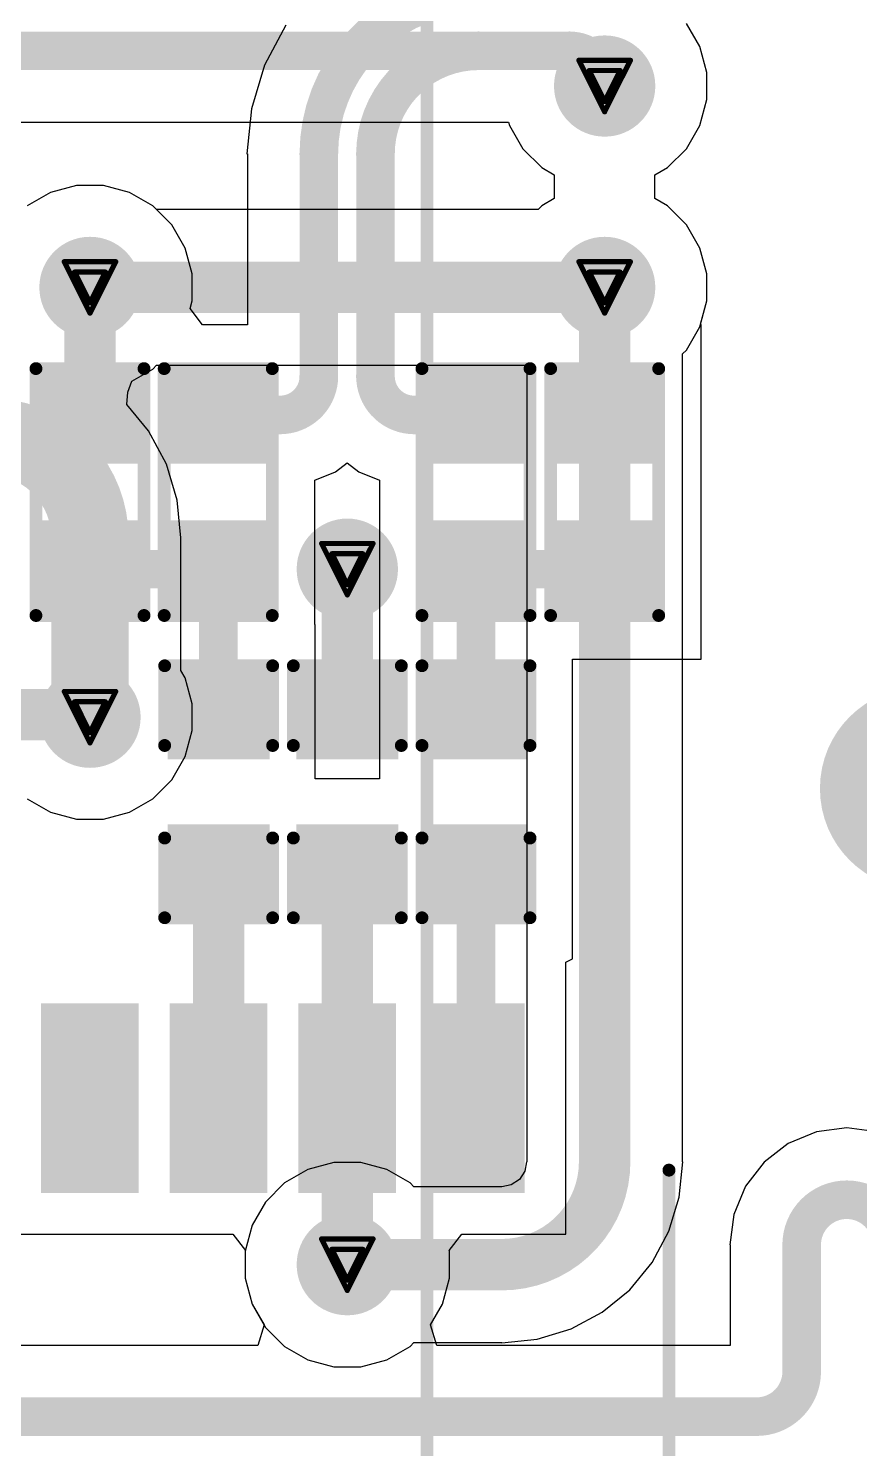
# Model space of a CAD drawing. Header units: inches. Extents: x 0 to 289, y 0 to 168.
# Drawn here: x 104.2 to 112.4, y 64.99 to 79.01 of the extents above; entities that cross this region are included whole.
import ezdxf

# ---------------------------------------------------------------- set-up
doc = ezdxf.new("R2010")
doc.units = ezdxf.units.IN
for name, color, linetype in [('Bottom Layer', 5, 'Continuous'), ('Bottom Overlay', 54, 'Continuous'), ('Bottom Paste', 16, 'Continuous'), ('Bottom Solder', 6, 'Continuous'), ('Drill Drawing', 1, 'Continuous'), ('Multi-Layer', 9, 'Continuous'), ('Top Layer', 1, 'Continuous'), ('Top Overlay', 2, 'Continuous'), ('Top Solder', 216, 'Continuous'), ('Via Holes', 16, 'Continuous')]:
    doc.layers.add(name, color=color, linetype=linetype)

# ---------------------------------------------------------------- blocks, each defined once
blk = doc.blocks.new('H1102NLT_B_1')
at = {"layer": 'Bottom Layer'}
for points in [[(-5.1, 4.825), (-3.43, 4.825), (-3.43, 4.065), (-5.1, 4.065)], [(-5.1, 3.555), (-3.43, 3.555), (-3.43, 2.795), (-5.1, 2.795)], [(-5.1, 2.285), (-3.43, 2.285), (-3.43, 1.525), (-5.1, 1.525)], [(-5.1, 1.015), (-3.43, 1.015), (-3.43, 0.255), (-5.1, 0.255)]]:
    blk.add_hatch(color=5, dxfattribs=at).paths.add_polyline_path(points)
at = {"layer": 'Bottom Paste'}
for points in [[(-5.1, 4.825), (-3.43, 4.825), (-3.43, 4.065), (-5.1, 4.065)], [(-5.1, 3.555), (-3.43, 3.555), (-3.43, 2.795), (-5.1, 2.795)], [(-5.1, 2.285), (-3.43, 2.285), (-3.43, 1.525), (-5.1, 1.525)], [(-5.1, 1.015), (-3.43, 1.015), (-3.43, 0.255), (-5.1, 0.255)]]:
    blk.add_hatch(color=16, dxfattribs=at).paths.add_polyline_path(points)
at = {"layer": 'Bottom Solder'}
for points in [[(-5.202, 4.927), (-3.328, 4.927), (-3.328, 3.963), (-5.202, 3.963)], [(-5.202, 3.657), (-3.328, 3.657), (-3.328, 2.693), (-5.202, 2.693)], [(-5.202, 2.387), (-3.328, 2.387), (-3.328, 1.423), (-5.202, 1.423)], [(-5.202, 1.117), (-3.328, 1.117), (-3.328, 0.153), (-5.202, 0.153)]]:
    blk.add_hatch(color=6, dxfattribs=at).paths.add_polyline_path(points)
at = {"layer": 'Bottom Overlay'}
blk.add_lwpolyline([(3.555, 6.35, 0.127, 0.127, 0), (-3.555, 6.35, 0.127, 0.127, 0)], format="xyseb", dxfattribs=at)
blk.add_lwpolyline([(-3.587, 6.35, 0.0635, 0.0635, 1), (-3.523, 6.35, 0.0635, 0.0635, 1)], format="xyseb", close=True, dxfattribs=at)
blk = doc.blocks.new('R___0603_B_5')
at = {"layer": 'Bottom Layer'}
for points in [[(-1.143, -0.4445), (-1.143, 0.4445), (-0.381, 0.4445), (-0.381, -0.4445)], [(0.381, -0.4445), (0.381, 0.4445), (1.143, 0.4445), (1.143, -0.4445)]]:
    blk.add_hatch(color=5, dxfattribs=at).paths.add_polyline_path(points)
at = {"layer": 'Bottom Paste'}
for points in [[(-1.143, -0.4445), (-1.143, 0.4445), (-0.381, 0.4445), (-0.381, -0.4445)], [(0.381, -0.4445), (0.381, 0.4445), (1.143, 0.4445), (1.143, -0.4445)]]:
    blk.add_hatch(color=16, dxfattribs=at).paths.add_polyline_path(points)
at = {"layer": 'Bottom Solder'}
for points in [[(-1.2446, -0.5461), (-1.2446, 0.5461), (-0.2794, 0.5461), (-0.2794, -0.5461)], [(0.2794, -0.5461), (0.2794, 0.5461), (1.2446, 0.5461), (1.2446, -0.5461)]]:
    blk.add_hatch(color=6, dxfattribs=at).paths.add_polyline_path(points)
at = {"layer": 'Bottom Overlay'}
for points in [[(-1.2192, 0.5334, 0.127, 0.127, 0), (-1.2192, -0.5334, 0.127, 0.127, 0)], [(-1.2192, 0.5334, 0.127, 0.127, 0), (1.2192, 0.5334, 0.127, 0.127, 0)], [(1.2192, 0.5334, 0.127, 0.127, 0), (1.2192, -0.5334, 0.127, 0.127, 0)], [(-1.2192, -0.5334, 0.127, 0.127, 0), (1.2192, -0.5334, 0.127, 0.127, 0)]]:
    blk.add_lwpolyline(points, format="xyseb", dxfattribs=at)
for points in [[(-1.25095, 0.5334, 0.0635, 0.0635, 1), (-1.18745, 0.5334, 0.0635, 0.0635, 1)], [(-1.25095, 0.5334, 0.0635, 0.0635, 1), (-1.18745, 0.5334, 0.0635, 0.0635, 1)], [(1.18745, 0.5334, 0.0635, 0.0635, 1), (1.25095, 0.5334, 0.0635, 0.0635, 1)], [(1.18745, 0.5334, 0.0635, 0.0635, 1), (1.25095, 0.5334, 0.0635, 0.0635, 1)], [(-1.25095, -0.5334, 0.0635, 0.0635, 1), (-1.18745, -0.5334, 0.0635, 0.0635, 1)], [(-1.25095, -0.5334, 0.0635, 0.0635, 1), (-1.18745, -0.5334, 0.0635, 0.0635, 1)], [(1.18745, -0.5334, 0.0635, 0.0635, 1), (1.25095, -0.5334, 0.0635, 0.0635, 1)], [(1.18745, -0.5334, 0.0635, 0.0635, 1), (1.25095, -0.5334, 0.0635, 0.0635, 1)]]:
    blk.add_lwpolyline(points, format="xyseb", close=True, dxfattribs=at)
blk = doc.blocks.new('R___0603_B_6')
at = {"layer": 'Bottom Layer'}
for points in [[(-1.143, -0.4445), (-1.143, 0.4445), (-0.381, 0.4445), (-0.381, -0.4445)], [(0.381, -0.4445), (0.381, 0.4445), (1.143, 0.4445), (1.143, -0.4445)]]:
    blk.add_hatch(color=5, dxfattribs=at).paths.add_polyline_path(points)
at = {"layer": 'Bottom Paste'}
for points in [[(-1.143, -0.4445), (-1.143, 0.4445), (-0.381, 0.4445), (-0.381, -0.4445)], [(0.381, -0.4445), (0.381, 0.4445), (1.143, 0.4445), (1.143, -0.4445)]]:
    blk.add_hatch(color=16, dxfattribs=at).paths.add_polyline_path(points)
at = {"layer": 'Bottom Solder'}
for points in [[(-1.2446, -0.5461), (-1.2446, 0.5461), (-0.2794, 0.5461), (-0.2794, -0.5461)], [(0.2794, -0.5461), (0.2794, 0.5461), (1.2446, 0.5461), (1.2446, -0.5461)]]:
    blk.add_hatch(color=6, dxfattribs=at).paths.add_polyline_path(points)
at = {"layer": 'Bottom Overlay'}
for points in [[(-1.2192, 0.5334, 0.127, 0.127, 0), (-1.2192, -0.5334, 0.127, 0.127, 0)], [(-1.2192, 0.5334, 0.127, 0.127, 0), (1.2192, 0.5334, 0.127, 0.127, 0)], [(1.2192, 0.5334, 0.127, 0.127, 0), (1.2192, -0.5334, 0.127, 0.127, 0)], [(-1.2192, -0.5334, 0.127, 0.127, 0), (1.2192, -0.5334, 0.127, 0.127, 0)]]:
    blk.add_lwpolyline(points, format="xyseb", dxfattribs=at)
for points in [[(-1.25095, 0.5334, 0.0635, 0.0635, 1), (-1.18745, 0.5334, 0.0635, 0.0635, 1)], [(-1.25095, 0.5334, 0.0635, 0.0635, 1), (-1.18745, 0.5334, 0.0635, 0.0635, 1)], [(1.18745, 0.5334, 0.0635, 0.0635, 1), (1.25095, 0.5334, 0.0635, 0.0635, 1)], [(1.18745, 0.5334, 0.0635, 0.0635, 1), (1.25095, 0.5334, 0.0635, 0.0635, 1)], [(-1.25095, -0.5334, 0.0635, 0.0635, 1), (-1.18745, -0.5334, 0.0635, 0.0635, 1)], [(-1.25095, -0.5334, 0.0635, 0.0635, 1), (-1.18745, -0.5334, 0.0635, 0.0635, 1)], [(1.18745, -0.5334, 0.0635, 0.0635, 1), (1.25095, -0.5334, 0.0635, 0.0635, 1)], [(1.18745, -0.5334, 0.0635, 0.0635, 1), (1.25095, -0.5334, 0.0635, 0.0635, 1)]]:
    blk.add_lwpolyline(points, format="xyseb", close=True, dxfattribs=at)
blk = doc.blocks.new('R___0603_B_7')
at = {"layer": 'Bottom Layer'}
for points in [[(-1.143, -0.4445), (-1.143, 0.4445), (-0.381, 0.4445), (-0.381, -0.4445)], [(0.381, -0.4445), (0.381, 0.4445), (1.143, 0.4445), (1.143, -0.4445)]]:
    blk.add_hatch(color=5, dxfattribs=at).paths.add_polyline_path(points)
at = {"layer": 'Bottom Paste'}
for points in [[(-1.143, -0.4445), (-1.143, 0.4445), (-0.381, 0.4445), (-0.381, -0.4445)], [(0.381, -0.4445), (0.381, 0.4445), (1.143, 0.4445), (1.143, -0.4445)]]:
    blk.add_hatch(color=16, dxfattribs=at).paths.add_polyline_path(points)
at = {"layer": 'Bottom Solder'}
for points in [[(-1.2446, -0.5461), (-1.2446, 0.5461), (-0.2794, 0.5461), (-0.2794, -0.5461)], [(0.2794, -0.5461), (0.2794, 0.5461), (1.2446, 0.5461), (1.2446, -0.5461)]]:
    blk.add_hatch(color=6, dxfattribs=at).paths.add_polyline_path(points)
at = {"layer": 'Bottom Overlay'}
for points in [[(-1.2192, -0.5334, 0.127, 0.127, 0), (-1.2192, 0.5334, 0.127, 0.127, 0)], [(1.2192, 0.5334, 0.127, 0.127, 0), (-1.2192, 0.5334, 0.127, 0.127, 0)], [(1.2192, -0.5334, 0.127, 0.127, 0), (1.2192, 0.5334, 0.127, 0.127, 0)], [(1.2192, -0.5334, 0.127, 0.127, 0), (-1.2192, -0.5334, 0.127, 0.127, 0)]]:
    blk.add_lwpolyline(points, format="xyseb", dxfattribs=at)
for points in [[(-1.25095, 0.5334, 0.0635, 0.0635, 1), (-1.18745, 0.5334, 0.0635, 0.0635, 1)], [(-1.25095, 0.5334, 0.0635, 0.0635, 1), (-1.18745, 0.5334, 0.0635, 0.0635, 1)], [(1.18745, 0.5334, 0.0635, 0.0635, 1), (1.25095, 0.5334, 0.0635, 0.0635, 1)], [(1.18745, 0.5334, 0.0635, 0.0635, 1), (1.25095, 0.5334, 0.0635, 0.0635, 1)], [(-1.25095, -0.5334, 0.0635, 0.0635, 1), (-1.18745, -0.5334, 0.0635, 0.0635, 1)], [(-1.25095, -0.5334, 0.0635, 0.0635, 1), (-1.18745, -0.5334, 0.0635, 0.0635, 1)], [(1.18745, -0.5334, 0.0635, 0.0635, 1), (1.25095, -0.5334, 0.0635, 0.0635, 1)], [(1.18745, -0.5334, 0.0635, 0.0635, 1), (1.25095, -0.5334, 0.0635, 0.0635, 1)]]:
    blk.add_lwpolyline(points, format="xyseb", close=True, dxfattribs=at)
blk = doc.blocks.new('R___0603_B_10')
at = {"layer": 'Bottom Layer'}
for points in [[(-1.143, -0.4445), (-1.143, 0.4445), (-0.381, 0.4445), (-0.381, -0.4445)], [(0.381, -0.4445), (0.381, 0.4445), (1.143, 0.4445), (1.143, -0.4445)]]:
    blk.add_hatch(color=5, dxfattribs=at).paths.add_polyline_path(points)
at = {"layer": 'Bottom Paste'}
for points in [[(-1.143, -0.4445), (-1.143, 0.4445), (-0.381, 0.4445), (-0.381, -0.4445)], [(0.381, -0.4445), (0.381, 0.4445), (1.143, 0.4445), (1.143, -0.4445)]]:
    blk.add_hatch(color=16, dxfattribs=at).paths.add_polyline_path(points)
at = {"layer": 'Bottom Solder'}
for points in [[(-1.2446, -0.5461), (-1.2446, 0.5461), (-0.2794, 0.5461), (-0.2794, -0.5461)], [(0.2794, -0.5461), (0.2794, 0.5461), (1.2446, 0.5461), (1.2446, -0.5461)]]:
    blk.add_hatch(color=6, dxfattribs=at).paths.add_polyline_path(points)
at = {"layer": 'Bottom Overlay'}
for points in [[(-1.2192, -0.5334, 0.127, 0.127, 0), (-1.2192, 0.5334, 0.127, 0.127, 0)], [(1.2192, 0.5334, 0.127, 0.127, 0), (-1.2192, 0.5334, 0.127, 0.127, 0)], [(1.2192, -0.5334, 0.127, 0.127, 0), (1.2192, 0.5334, 0.127, 0.127, 0)], [(1.2192, -0.5334, 0.127, 0.127, 0), (-1.2192, -0.5334, 0.127, 0.127, 0)]]:
    blk.add_lwpolyline(points, format="xyseb", dxfattribs=at)
for points in [[(-1.25095, 0.5334, 0.0635, 0.0635, 1), (-1.18745, 0.5334, 0.0635, 0.0635, 1)], [(-1.25095, 0.5334, 0.0635, 0.0635, 1), (-1.18745, 0.5334, 0.0635, 0.0635, 1)], [(1.18745, 0.5334, 0.0635, 0.0635, 1), (1.25095, 0.5334, 0.0635, 0.0635, 1)], [(1.18745, 0.5334, 0.0635, 0.0635, 1), (1.25095, 0.5334, 0.0635, 0.0635, 1)], [(-1.25095, -0.5334, 0.0635, 0.0635, 1), (-1.18745, -0.5334, 0.0635, 0.0635, 1)], [(-1.25095, -0.5334, 0.0635, 0.0635, 1), (-1.18745, -0.5334, 0.0635, 0.0635, 1)], [(1.18745, -0.5334, 0.0635, 0.0635, 1), (1.25095, -0.5334, 0.0635, 0.0635, 1)], [(1.18745, -0.5334, 0.0635, 0.0635, 1), (1.25095, -0.5334, 0.0635, 0.0635, 1)]]:
    blk.add_lwpolyline(points, format="xyseb", close=True, dxfattribs=at)
blk = doc.blocks.new('C___0603_B_31')
at = {"layer": 'Bottom Layer'}
for points in [[(-1.143, -0.445), (-1.143, 0.445), (-0.381, 0.445), (-0.381, -0.445)], [(0.381, -0.445), (0.381, 0.445), (1.143, 0.445), (1.143, -0.445)]]:
    blk.add_hatch(color=5, dxfattribs=at).paths.add_polyline_path(points)
at = {"layer": 'Bottom Paste'}
for points in [[(-1.143, -0.445), (-1.143, 0.445), (-0.381, 0.445), (-0.381, -0.445)], [(0.381, -0.445), (0.381, 0.445), (1.143, 0.445), (1.143, -0.445)]]:
    blk.add_hatch(color=16, dxfattribs=at).paths.add_polyline_path(points)
at = {"layer": 'Bottom Solder'}
for points in [[(-1.203, -0.504), (-1.203, 0.504), (-0.321, 0.504), (-0.321, -0.504)], [(0.321, -0.504), (0.321, 0.504), (1.203, 0.504), (1.203, -0.504)]]:
    blk.add_hatch(color=6, dxfattribs=at).paths.add_polyline_path(points)
at = {"layer": 'Bottom Overlay'}
for points in [[(-0.457, 0.533, 0.127, 0.127, 0), (-1.245, 0.533, 0.127, 0.127, 0)], [(-1.245, -0.533, 0.127, 0.127, 0), (-1.245, 0.533, 0.127, 0.127, 0)], [(1.245, 0.533, 0.127, 0.127, 0), (0.457, 0.533, 0.127, 0.127, 0)], [(1.245, -0.533, 0.127, 0.127, 0), (1.245, 0.533, 0.127, 0.127, 0)], [(-0.457, -0.533, 0.127, 0.127, 0), (-1.245, -0.533, 0.127, 0.127, 0)], [(1.245, -0.533, 0.127, 0.127, 0), (0.457, -0.533, 0.127, 0.127, 0)]]:
    blk.add_lwpolyline(points, format="xyseb", dxfattribs=at)
for points in [[(-1.276, 0.533, 0.0635, 0.0635, 1), (-1.213, 0.533, 0.0635, 0.0635, 1)], [(-1.276, 0.533, 0.0635, 0.0635, 1), (-1.213, 0.533, 0.0635, 0.0635, 1)], [(-0.489, 0.533, 0.0635, 0.0635, 1), (-0.425, 0.533, 0.0635, 0.0635, 1)], [(0.425, 0.533, 0.0635, 0.0635, 1), (0.489, 0.533, 0.0635, 0.0635, 1)], [(1.213, 0.533, 0.0635, 0.0635, 1), (1.276, 0.533, 0.0635, 0.0635, 1)], [(1.213, 0.533, 0.0635, 0.0635, 1), (1.276, 0.533, 0.0635, 0.0635, 1)], [(-1.276, -0.533, 0.0635, 0.0635, 1), (-1.213, -0.533, 0.0635, 0.0635, 1)], [(-1.276, -0.533, 0.0635, 0.0635, 1), (-1.213, -0.533, 0.0635, 0.0635, 1)], [(-0.489, -0.533, 0.0635, 0.0635, 1), (-0.425, -0.533, 0.0635, 0.0635, 1)], [(0.425, -0.533, 0.0635, 0.0635, 1), (0.489, -0.533, 0.0635, 0.0635, 1)], [(1.213, -0.533, 0.0635, 0.0635, 1), (1.276, -0.533, 0.0635, 0.0635, 1)], [(1.213, -0.533, 0.0635, 0.0635, 1), (1.276, -0.533, 0.0635, 0.0635, 1)]]:
    blk.add_lwpolyline(points, format="xyseb", close=True, dxfattribs=at)
blk = doc.blocks.new('C___0603_B_33')
at = {"layer": 'Bottom Layer'}
for points in [[(-1.143, -0.445), (-1.143, 0.445), (-0.381, 0.445), (-0.381, -0.445)], [(0.381, -0.445), (0.381, 0.445), (1.143, 0.445), (1.143, -0.445)]]:
    blk.add_hatch(color=5, dxfattribs=at).paths.add_polyline_path(points)
at = {"layer": 'Bottom Paste'}
for points in [[(-1.143, -0.445), (-1.143, 0.445), (-0.381, 0.445), (-0.381, -0.445)], [(0.381, -0.445), (0.381, 0.445), (1.143, 0.445), (1.143, -0.445)]]:
    blk.add_hatch(color=16, dxfattribs=at).paths.add_polyline_path(points)
at = {"layer": 'Bottom Solder'}
for points in [[(-1.203, -0.504), (-1.203, 0.504), (-0.321, 0.504), (-0.321, -0.504)], [(0.321, -0.504), (0.321, 0.504), (1.203, 0.504), (1.203, -0.504)]]:
    blk.add_hatch(color=6, dxfattribs=at).paths.add_polyline_path(points)
at = {"layer": 'Bottom Overlay'}
for points in [[(-0.457, 0.533, 0.127, 0.127, 0), (-1.245, 0.533, 0.127, 0.127, 0)], [(-1.245, -0.533, 0.127, 0.127, 0), (-1.245, 0.533, 0.127, 0.127, 0)], [(1.245, 0.533, 0.127, 0.127, 0), (0.457, 0.533, 0.127, 0.127, 0)], [(1.245, -0.533, 0.127, 0.127, 0), (1.245, 0.533, 0.127, 0.127, 0)], [(-0.457, -0.533, 0.127, 0.127, 0), (-1.245, -0.533, 0.127, 0.127, 0)], [(1.245, -0.533, 0.127, 0.127, 0), (0.457, -0.533, 0.127, 0.127, 0)]]:
    blk.add_lwpolyline(points, format="xyseb", dxfattribs=at)
for points in [[(-1.276, 0.533, 0.0635, 0.0635, 1), (-1.213, 0.533, 0.0635, 0.0635, 1)], [(-1.276, 0.533, 0.0635, 0.0635, 1), (-1.213, 0.533, 0.0635, 0.0635, 1)], [(-0.489, 0.533, 0.0635, 0.0635, 1), (-0.425, 0.533, 0.0635, 0.0635, 1)], [(0.425, 0.533, 0.0635, 0.0635, 1), (0.489, 0.533, 0.0635, 0.0635, 1)], [(1.213, 0.533, 0.0635, 0.0635, 1), (1.276, 0.533, 0.0635, 0.0635, 1)], [(1.213, 0.533, 0.0635, 0.0635, 1), (1.276, 0.533, 0.0635, 0.0635, 1)], [(-1.276, -0.533, 0.0635, 0.0635, 1), (-1.213, -0.533, 0.0635, 0.0635, 1)], [(-1.276, -0.533, 0.0635, 0.0635, 1), (-1.213, -0.533, 0.0635, 0.0635, 1)], [(-0.489, -0.533, 0.0635, 0.0635, 1), (-0.425, -0.533, 0.0635, 0.0635, 1)], [(0.425, -0.533, 0.0635, 0.0635, 1), (0.489, -0.533, 0.0635, 0.0635, 1)], [(1.213, -0.533, 0.0635, 0.0635, 1), (1.276, -0.533, 0.0635, 0.0635, 1)], [(1.213, -0.533, 0.0635, 0.0635, 1), (1.276, -0.533, 0.0635, 0.0635, 1)]]:
    blk.add_lwpolyline(points, format="xyseb", close=True, dxfattribs=at)
blk = doc.blocks.new('C___0603_B_34')
at = {"layer": 'Bottom Layer'}
for points in [[(-1.143, -0.445), (-1.143, 0.445), (-0.381, 0.445), (-0.381, -0.445)], [(0.381, -0.445), (0.381, 0.445), (1.143, 0.445), (1.143, -0.445)]]:
    blk.add_hatch(color=5, dxfattribs=at).paths.add_polyline_path(points)
at = {"layer": 'Bottom Paste'}
for points in [[(-1.143, -0.445), (-1.143, 0.445), (-0.381, 0.445), (-0.381, -0.445)], [(0.381, -0.445), (0.381, 0.445), (1.143, 0.445), (1.143, -0.445)]]:
    blk.add_hatch(color=16, dxfattribs=at).paths.add_polyline_path(points)
at = {"layer": 'Bottom Solder'}
for points in [[(-1.203, -0.504), (-1.203, 0.504), (-0.321, 0.504), (-0.321, -0.504)], [(0.321, -0.504), (0.321, 0.504), (1.203, 0.504), (1.203, -0.504)]]:
    blk.add_hatch(color=6, dxfattribs=at).paths.add_polyline_path(points)
at = {"layer": 'Bottom Overlay'}
for points in [[(-0.457, 0.533, 0.127, 0.127, 0), (-1.245, 0.533, 0.127, 0.127, 0)], [(-1.245, -0.533, 0.127, 0.127, 0), (-1.245, 0.533, 0.127, 0.127, 0)], [(1.245, 0.533, 0.127, 0.127, 0), (0.457, 0.533, 0.127, 0.127, 0)], [(1.245, -0.533, 0.127, 0.127, 0), (1.245, 0.533, 0.127, 0.127, 0)], [(-0.457, -0.533, 0.127, 0.127, 0), (-1.245, -0.533, 0.127, 0.127, 0)], [(1.245, -0.533, 0.127, 0.127, 0), (0.457, -0.533, 0.127, 0.127, 0)]]:
    blk.add_lwpolyline(points, format="xyseb", dxfattribs=at)
for points in [[(-1.276, 0.533, 0.0635, 0.0635, 1), (-1.213, 0.533, 0.0635, 0.0635, 1)], [(-1.276, 0.533, 0.0635, 0.0635, 1), (-1.213, 0.533, 0.0635, 0.0635, 1)], [(-0.489, 0.533, 0.0635, 0.0635, 1), (-0.425, 0.533, 0.0635, 0.0635, 1)], [(0.425, 0.533, 0.0635, 0.0635, 1), (0.489, 0.533, 0.0635, 0.0635, 1)], [(1.213, 0.533, 0.0635, 0.0635, 1), (1.276, 0.533, 0.0635, 0.0635, 1)], [(1.213, 0.533, 0.0635, 0.0635, 1), (1.276, 0.533, 0.0635, 0.0635, 1)], [(-1.276, -0.533, 0.0635, 0.0635, 1), (-1.213, -0.533, 0.0635, 0.0635, 1)], [(-1.276, -0.533, 0.0635, 0.0635, 1), (-1.213, -0.533, 0.0635, 0.0635, 1)], [(-0.489, -0.533, 0.0635, 0.0635, 1), (-0.425, -0.533, 0.0635, 0.0635, 1)], [(0.425, -0.533, 0.0635, 0.0635, 1), (0.489, -0.533, 0.0635, 0.0635, 1)], [(1.213, -0.533, 0.0635, 0.0635, 1), (1.276, -0.533, 0.0635, 0.0635, 1)], [(1.213, -0.533, 0.0635, 0.0635, 1), (1.276, -0.533, 0.0635, 0.0635, 1)]]:
    blk.add_lwpolyline(points, format="xyseb", close=True, dxfattribs=at)
blk = doc.blocks.new('NE8FBV_C5_LED_55')
at = {"layer": 'Bottom Layer'}
h = blk.add_hatch(color=5, dxfattribs=at)
edge = h.paths.add_edge_path()
edge.add_arc((-7.31, -2.63), 0.9, 0, 360)
at = {"layer": 'Bottom Solder'}
h = blk.add_hatch(color=6, dxfattribs=at)
edge = h.paths.add_edge_path()
edge.add_arc((-7.31, -2.63), 1.002, 0, 360)
at = {"layer": 'Multi-Layer'}
h = blk.add_hatch(color=9, dxfattribs=at)
edge = h.paths.add_edge_path()
edge.add_arc((-7.31, -2.63), 0.9, 0, 360)
at = {"layer": 'Top Layer'}
h = blk.add_hatch(color=1, dxfattribs=at)
edge = h.paths.add_edge_path()
edge.add_arc((-7.31, -2.63), 0.9, 0, 360)
at = {"layer": 'Top Solder'}
h = blk.add_hatch(color=216, dxfattribs=at)
edge = h.paths.add_edge_path()
edge.add_arc((-7.31, -2.63), 1.002, 0, 360)
at = {"layer": 'Top Overlay'}
blk.add_lwpolyline([(-12.19, -16.63, 0.127, 0.127, 0), (-12.19, 14.021, 0.127, 0.127, 0)], format="xyseb", dxfattribs=at)

msp = doc.modelspace()

# ---------------------------------------------------------------- hatches: boundary and pattern name
at = {"layer": 'Bottom Layer'}
h = msp.add_hatch(color=5, dxfattribs=at)
edge = h.paths.add_edge_path()
edge.add_arc((109.883, 78.443), 0.5, 0, 360)
h = msp.add_hatch(color=5, dxfattribs=at)
edge = h.paths.add_edge_path()
edge.add_arc((104.803, 76.454), 0.5, 0, 360)
h = msp.add_hatch(color=5, dxfattribs=at)
edge = h.paths.add_edge_path()
edge.add_arc((109.883, 76.454), 0.5, 0, 360)
h = msp.add_hatch(color=5, dxfattribs=at)
edge = h.paths.add_edge_path()
edge.add_arc((107.343, 73.671), 0.5, 0, 360)
h = msp.add_hatch(color=5, dxfattribs=at)
edge = h.paths.add_edge_path()
edge.add_arc((104.803, 72.209), 0.5, 0, 360)
h = msp.add_hatch(color=5, dxfattribs=at)
edge = h.paths.add_edge_path()
edge.add_arc((107.343, 66.802), 0.5, 0, 360)
at = {"layer": 'Top Layer'}
h = msp.add_hatch(color=1, dxfattribs=at)
edge = h.paths.add_edge_path()
edge.add_arc((109.883, 78.443), 0.5, 0, 360)
h = msp.add_hatch(color=1, dxfattribs=at)
edge = h.paths.add_edge_path()
edge.add_arc((104.803, 76.454), 0.5, 0, 360)
h = msp.add_hatch(color=1, dxfattribs=at)
edge = h.paths.add_edge_path()
edge.add_arc((109.883, 76.454), 0.5, 0, 360)
h = msp.add_hatch(color=1, dxfattribs=at)
edge = h.paths.add_edge_path()
edge.add_arc((107.343, 73.671), 0.5, 0, 360)
h = msp.add_hatch(color=1, dxfattribs=at)
edge = h.paths.add_edge_path()
edge.add_arc((104.803, 72.209), 0.5, 0, 360)
h = msp.add_hatch(color=1, dxfattribs=at)
edge = h.paths.add_edge_path()
edge.add_arc((107.343, 66.802), 0.5, 0, 360)
at = {"layer": 'Via Holes'}
h = msp.add_hatch(color=7, dxfattribs=at)
edge = h.paths.add_edge_path()
edge.add_arc((109.883, 78.443), 0.3, 0, 360)
h = msp.add_hatch(color=7, dxfattribs=at)
edge = h.paths.add_edge_path()
edge.add_arc((104.803, 76.454), 0.3, 0, 360)
h = msp.add_hatch(color=7, dxfattribs=at)
edge = h.paths.add_edge_path()
edge.add_arc((109.883, 76.454), 0.3, 0, 360)
h = msp.add_hatch(color=7, dxfattribs=at)
edge = h.paths.add_edge_path()
edge.add_arc((107.343, 73.671), 0.3, 0, 360)
h = msp.add_hatch(color=7, dxfattribs=at)
edge = h.paths.add_edge_path()
edge.add_arc((104.803, 72.209), 0.3, 0, 360)
h = msp.add_hatch(color=7, dxfattribs=at)
edge = h.paths.add_edge_path()
edge.add_arc((107.343, 66.802), 0.3, 0, 360)

# ---------------------------------------------------------------- linework, layer by layer
at = {"layer": 'Bottom Layer'}
for p, q in [((106.737, 79.043), (106.526, 78.648)), ((110.822, 78.832), (110.69, 79.062)), ((110.891, 78.576), (110.822, 78.832)), ((106.526, 78.648), (106.396, 78.219)), ((110.891, 78.31), (110.891, 78.576)), ((110.822, 78.054), (110.891, 78.31)), ((106.396, 78.219), (106.352, 77.773)), ((110.69, 77.824), (110.822, 78.054)), ((106.352, 77.773), (106.357, 77.773)), ((106.357, 77.773), (106.357, 76.084)), ((110.502, 77.637), (110.69, 77.824)), ((110.379, 77.566), (110.502, 77.637)), ((104.67, 77.462), (104.414, 77.393)), ((104.936, 77.462), (104.67, 77.462)), ((105.192, 77.393), (104.936, 77.462)), ((110.379, 77.331), (110.379, 77.566)), ((104.414, 77.393), (104.184, 77.261)), ((105.422, 77.261), (105.192, 77.393)), ((110.502, 77.261), (110.379, 77.331)), ((105.61, 77.073), (105.422, 77.261)), ((110.69, 77.073), (110.502, 77.261)), ((105.742, 76.843), (105.61, 77.073)), ((110.822, 76.843), (110.69, 77.073)), ((105.811, 76.587), (105.742, 76.843)), ((110.891, 76.587), (110.822, 76.843)), ((105.811, 76.321), (105.811, 76.587)), ((110.891, 76.321), (110.891, 76.587)), ((105.791, 76.246), (105.811, 76.321)), ((110.83, 76.092), (110.891, 76.321)), ((105.914, 76.084), (105.791, 76.246)), ((106.357, 76.084), (105.914, 76.084)), ((110.835, 76.084), (110.83, 76.092)), ((110.835, 74.306), (110.835, 76.084)), ((110.835, 76.084), (110.835, 76.084)), ((107.022, 74.549), (107.225, 74.634)), ((107.225, 74.634), (107.341, 74.723)), ((107.341, 74.723), (107.457, 74.634)), ((107.457, 74.634), (107.66, 74.549)), ((107.022, 74.306), (107.022, 74.549)), ((107.66, 74.549), (107.66, 74.306)), ((107.022, 73.124), (107.022, 74.306)), ((107.66, 74.306), (107.66, 72.782)), ((110.835, 72.782), (110.835, 74.306)), ((107.025, 73.124), (107.022, 73.124)), ((107.025, 71.6), (107.025, 73.124)), ((107.66, 72.782), (107.66, 71.6)), ((109.565, 71.346), (109.565, 72.782)), ((109.565, 72.782), (110.835, 72.782)), ((107.66, 71.6), (107.025, 71.6)), ((109.565, 69.822), (109.565, 71.346)), ((109.501, 69.789), (109.565, 69.822)), ((109.501, 67.103), (109.501, 69.789)), ((111.974, 68.113), (111.696, 67.998)), ((112.272, 68.152), (111.974, 68.113)), ((112.571, 68.113), (112.272, 68.152)), ((111.696, 67.998), (111.457, 67.815)), ((111.457, 67.815), (111.274, 67.576)), ((111.274, 67.576), (111.159, 67.298)), ((111.159, 67.298), (111.119, 66.999)), ((101.76, 67.103), (106.213, 67.103)), ((106.213, 67.103), (106.337, 66.942)), ((108.349, 66.942), (108.473, 67.103)), ((108.473, 67.103), (109.501, 67.103)), ((106.337, 66.942), (106.335, 66.935)), ((106.335, 66.935), (106.335, 66.669)), ((108.351, 66.935), (108.349, 66.942)), ((108.351, 66.669), (108.351, 66.935)), ((111.119, 66.999), (111.123, 66.999)), ((111.123, 66.999), (111.123, 66.005)), ((106.335, 66.669), (106.404, 66.413)), ((108.282, 66.413), (108.351, 66.669)), ((106.404, 66.413), (106.522, 66.208)), ((108.164, 66.208), (108.282, 66.413)), ((106.522, 66.208), (106.46, 66.005)), ((108.226, 66.005), (108.164, 66.208)), ((106.46, 66.005), (102.214, 66.005)), ((111.123, 66.005), (108.226, 66.005))]:
    msp.add_line(p, q, dxfattribs=at)
for points in [[(107.062, 77.773, 0.381, 0.381, -0.414214), (108.638, 79.35, 0.381, 0.381, 0)], [(107.621, 77.773, 0.381, 0.381, -0.414214), (108.638, 78.791, 0.381, 0.381, 0)], [(108.638, 78.791, 0.381, 0.381, 0), (109.535, 78.791, 0.381, 0.381, 0)], [(109.535, 78.791, 0.381, 0.381, -0.414214), (109.883, 78.443, 0.381, 0.381, 0)], [(107.062, 75.576, 0.381, 0.381, 0), (107.062, 77.773, 0.381, 0.381, 0)], [(107.621, 75.576, 0.381, 0.381, 0), (107.621, 77.773, 0.381, 0.381, 0)], [(104.803, 75.195, 0.508, 0.508, 0), (104.803, 76.454, 0.508, 0.508, 0)], [(109.883, 75.195, 0.508, 0.508, 0), (109.883, 76.454, 0.508, 0.508, 0)], [(107.062, 75.576, 0.381, 0.381, -0.414214), (106.681, 75.195, 0.381, 0.381, 0)], [(108.002, 75.195, 0.381, 0.381, -0.414214), (107.621, 75.576, 0.381, 0.381, 0)], [(106.069, 75.195, 0.381, 0.381, 0), (106.681, 75.195, 0.381, 0.381, 0)], [(108.002, 75.195, 0.381, 0.381, 0), (108.613, 75.195, 0.381, 0.381, 0)], [(107.343, 72.274, 0.508, 0.508, 0), (107.343, 73.671, 0.508, 0.508, 0)], [(104.803, 73.671, 0.381, 0.381, 0), (106.069, 73.671, 0.381, 0.381, 0)], [(108.613, 73.671, 0.381, 0.381, 0), (109.883, 73.671, 0.381, 0.381, 0)], [(106.069, 72.235, 0.381, 0.381, 0), (106.069, 73.417, 0.381, 0.381, 0)], [(108.613, 72.235, 0.381, 0.381, 0), (108.613, 73.417, 0.381, 0.381, 0)], [(103.533, 72.235, 0.508, 0.508, 0), (104.778, 72.235, 0.508, 0.508, 0)], [(106.069, 72.235, 0.381, 0.381, 0), (106.073, 72.235, 0.381, 0.381, 0)], [(106.073, 68.446, 0.508, 0.508, 0), (106.073, 70.711, 0.508, 0.508, 0)], [(107.343, 68.446, 0.508, 0.508, 0), (107.343, 70.711, 0.508, 0.508, 0)], [(108.613, 68.446, 0.381, 0.381, 0), (108.613, 70.711, 0.381, 0.381, 0)], [(107.343, 66.802, 0.508, 0.508, 0), (107.343, 68.446, 0.508, 0.508, 0)], [(111.828, 66.999, 0.381, 0.381, -1), (112.717, 66.999, 0.381, 0.381, 0)], [(111.828, 65.745, 0.381, 0.381, 0), (111.828, 66.999, 0.381, 0.381, 0)], [(111.828, 65.745, 0.381, 0.381, -0.414214), (111.383, 65.301, 0.381, 0.381, 0)], [(102.214, 65.301, 0.381, 0.381, 0), (111.193, 65.301, 0.381, 0.381, 0)], [(111.193, 65.301, 0.381, 0.381, 0), (111.383, 65.301, 0.381, 0.381, 0)]]:
    msp.add_lwpolyline(points, format="xyseb", dxfattribs=at)
for points in [[(108.543, 78.791, 0.191, 0.191, 1), (108.734, 78.791, 0.191, 0.191, 1)], [(108.543, 78.791, 0.191, 0.191, 1), (108.734, 78.791, 0.191, 0.191, 1)], [(109.44, 78.791, 0.191, 0.191, 1), (109.631, 78.791, 0.191, 0.191, 1)], [(109.44, 78.791, 0.191, 0.191, 1), (109.631, 78.791, 0.191, 0.191, 1)], [(109.788, 78.443, 0.191, 0.191, 1), (109.978, 78.443, 0.191, 0.191, 1)], [(106.966, 77.773, 0.191, 0.191, 1), (107.157, 77.773, 0.191, 0.191, 1)], [(106.966, 77.773, 0.191, 0.191, 1), (107.157, 77.773, 0.191, 0.191, 1)], [(107.525, 77.773, 0.191, 0.191, 1), (107.716, 77.773, 0.191, 0.191, 1)], [(107.525, 77.773, 0.191, 0.191, 1), (107.716, 77.773, 0.191, 0.191, 1)], [(104.676, 76.454, 0.254, 0.254, 1), (104.93, 76.454, 0.254, 0.254, 1)], [(109.756, 76.454, 0.254, 0.254, 1), (110.01, 76.454, 0.254, 0.254, 1)], [(106.966, 75.576, 0.191, 0.191, 1), (107.157, 75.576, 0.191, 0.191, 1)], [(106.966, 75.576, 0.191, 0.191, 1), (107.157, 75.576, 0.191, 0.191, 1)], [(107.525, 75.576, 0.191, 0.191, 1), (107.716, 75.576, 0.191, 0.191, 1)], [(107.525, 75.576, 0.191, 0.191, 1), (107.716, 75.576, 0.191, 0.191, 1)], [(104.676, 75.195, 0.254, 0.254, 1), (104.93, 75.195, 0.254, 0.254, 1)], [(105.974, 75.195, 0.191, 0.191, 1), (106.164, 75.195, 0.191, 0.191, 1)], [(106.585, 75.195, 0.191, 0.191, 1), (106.776, 75.195, 0.191, 0.191, 1)], [(106.585, 75.195, 0.191, 0.191, 1), (106.776, 75.195, 0.191, 0.191, 1)], [(107.906, 75.195, 0.191, 0.191, 1), (108.097, 75.195, 0.191, 0.191, 1)], [(107.906, 75.195, 0.191, 0.191, 1), (108.097, 75.195, 0.191, 0.191, 1)], [(108.518, 75.195, 0.191, 0.191, 1), (108.708, 75.195, 0.191, 0.191, 1)], [(109.756, 75.195, 0.254, 0.254, 1), (110.01, 75.195, 0.254, 0.254, 1)], [(107.216, 73.671, 0.254, 0.254, 1), (107.47, 73.671, 0.254, 0.254, 1)], [(104.708, 73.671, 0.191, 0.191, 1), (104.898, 73.671, 0.191, 0.191, 1)], [(105.974, 73.671, 0.191, 0.191, 1), (106.164, 73.671, 0.191, 0.191, 1)], [(108.518, 73.671, 0.191, 0.191, 1), (108.708, 73.671, 0.191, 0.191, 1)], [(109.788, 73.671, 0.191, 0.191, 1), (109.978, 73.671, 0.191, 0.191, 1)], [(105.974, 73.417, 0.191, 0.191, 1), (106.164, 73.417, 0.191, 0.191, 1)], [(108.518, 73.417, 0.191, 0.191, 1), (108.708, 73.417, 0.191, 0.191, 1)], [(107.216, 72.274, 0.254, 0.254, 1), (107.47, 72.274, 0.254, 0.254, 1)], [(104.651, 72.235, 0.254, 0.254, 1), (104.905, 72.235, 0.254, 0.254, 1)], [(105.974, 72.235, 0.191, 0.191, 1), (106.164, 72.235, 0.191, 0.191, 1)], [(105.974, 72.235, 0.191, 0.191, 1), (106.164, 72.235, 0.191, 0.191, 1)], [(105.978, 72.235, 0.191, 0.191, 1), (106.168, 72.235, 0.191, 0.191, 1)], [(108.518, 72.235, 0.191, 0.191, 1), (108.708, 72.235, 0.191, 0.191, 1)], [(105.946, 70.711, 0.254, 0.254, 1), (106.2, 70.711, 0.254, 0.254, 1)], [(107.216, 70.711, 0.254, 0.254, 1), (107.47, 70.711, 0.254, 0.254, 1)], [(108.518, 70.711, 0.191, 0.191, 1), (108.708, 70.711, 0.191, 0.191, 1)], [(105.946, 68.446, 0.254, 0.254, 1), (106.2, 68.446, 0.254, 0.254, 1)], [(107.216, 68.446, 0.254, 0.254, 1), (107.47, 68.446, 0.254, 0.254, 1)], [(107.216, 68.446, 0.254, 0.254, 1), (107.47, 68.446, 0.254, 0.254, 1)], [(108.518, 68.446, 0.191, 0.191, 1), (108.708, 68.446, 0.191, 0.191, 1)], [(111.732, 66.999, 0.191, 0.191, 1), (111.923, 66.999, 0.191, 0.191, 1)], [(111.732, 66.999, 0.191, 0.191, 1), (111.923, 66.999, 0.191, 0.191, 1)], [(107.216, 66.802, 0.254, 0.254, 1), (107.47, 66.802, 0.254, 0.254, 1)], [(111.732, 65.745, 0.191, 0.191, 1), (111.923, 65.745, 0.191, 0.191, 1)], [(111.732, 65.745, 0.191, 0.191, 1), (111.923, 65.745, 0.191, 0.191, 1)], [(111.097, 65.301, 0.191, 0.191, 1), (111.288, 65.301, 0.191, 0.191, 1)], [(111.097, 65.301, 0.191, 0.191, 1), (111.288, 65.301, 0.191, 0.191, 1)], [(111.288, 65.301, 0.191, 0.191, 1), (111.478, 65.301, 0.191, 0.191, 1)], [(111.288, 65.301, 0.191, 0.191, 1), (111.478, 65.301, 0.191, 0.191, 1)]]:
    msp.add_lwpolyline(points, format="xyseb", close=True, dxfattribs=at)
at = {"layer": 'Drill Drawing'}
for points in [[(109.629, 78.697, 0.0508, 0.0508, 0), (110.137, 78.697, 0.0508, 0.0508, 0)], [(109.629, 78.697, 0.0508, 0.0508, 0), (109.883, 78.189, 0.0508, 0.0508, 0)], [(109.883, 78.189, 0.0508, 0.0508, 0), (110.137, 78.697, 0.0508, 0.0508, 0)], [(109.731, 78.596, 0.0508, 0.0508, 0), (110.035, 78.596, 0.0508, 0.0508, 0)], [(109.731, 78.596, 0.0508, 0.0508, 0), (109.883, 78.291, 0.0508, 0.0508, 0)], [(109.883, 78.291, 0.0508, 0.0508, 0), (110.035, 78.596, 0.0508, 0.0508, 0)], [(104.549, 76.708, 0.0508, 0.0508, 0), (105.057, 76.708, 0.0508, 0.0508, 0)], [(104.549, 76.708, 0.0508, 0.0508, 0), (104.803, 76.2, 0.0508, 0.0508, 0)], [(104.803, 76.2, 0.0508, 0.0508, 0), (105.057, 76.708, 0.0508, 0.0508, 0)], [(109.629, 76.708, 0.0508, 0.0508, 0), (110.137, 76.708, 0.0508, 0.0508, 0)], [(109.629, 76.708, 0.0508, 0.0508, 0), (109.883, 76.2, 0.0508, 0.0508, 0)], [(109.883, 76.2, 0.0508, 0.0508, 0), (110.137, 76.708, 0.0508, 0.0508, 0)], [(104.651, 76.606, 0.0508, 0.0508, 0), (104.955, 76.606, 0.0508, 0.0508, 0)], [(104.651, 76.606, 0.0508, 0.0508, 0), (104.803, 76.302, 0.0508, 0.0508, 0)], [(104.803, 76.302, 0.0508, 0.0508, 0), (104.955, 76.606, 0.0508, 0.0508, 0)], [(109.731, 76.606, 0.0508, 0.0508, 0), (110.035, 76.606, 0.0508, 0.0508, 0)], [(109.731, 76.606, 0.0508, 0.0508, 0), (109.883, 76.302, 0.0508, 0.0508, 0)], [(109.883, 76.302, 0.0508, 0.0508, 0), (110.035, 76.606, 0.0508, 0.0508, 0)], [(107.089, 73.925, 0.0508, 0.0508, 0), (107.597, 73.925, 0.0508, 0.0508, 0)], [(107.089, 73.925, 0.0508, 0.0508, 0), (107.343, 73.417, 0.0508, 0.0508, 0)], [(107.343, 73.417, 0.0508, 0.0508, 0), (107.597, 73.925, 0.0508, 0.0508, 0)], [(107.191, 73.824, 0.0508, 0.0508, 0), (107.495, 73.824, 0.0508, 0.0508, 0)], [(107.191, 73.824, 0.0508, 0.0508, 0), (107.343, 73.519, 0.0508, 0.0508, 0)], [(107.343, 73.519, 0.0508, 0.0508, 0), (107.495, 73.824, 0.0508, 0.0508, 0)], [(104.549, 72.463, 0.0508, 0.0508, 0), (105.057, 72.463, 0.0508, 0.0508, 0)], [(104.549, 72.463, 0.0508, 0.0508, 0), (104.803, 71.955, 0.0508, 0.0508, 0)], [(104.651, 72.362, 0.0508, 0.0508, 0), (104.955, 72.362, 0.0508, 0.0508, 0)], [(104.651, 72.362, 0.0508, 0.0508, 0), (104.803, 72.057, 0.0508, 0.0508, 0)], [(104.803, 71.955, 0.0508, 0.0508, 0), (105.057, 72.463, 0.0508, 0.0508, 0)], [(104.803, 72.057, 0.0508, 0.0508, 0), (104.955, 72.362, 0.0508, 0.0508, 0)], [(107.089, 67.056, 0.0508, 0.0508, 0), (107.597, 67.056, 0.0508, 0.0508, 0)], [(107.089, 67.056, 0.0508, 0.0508, 0), (107.343, 66.548, 0.0508, 0.0508, 0)], [(107.343, 66.548, 0.0508, 0.0508, 0), (107.597, 67.056, 0.0508, 0.0508, 0)], [(107.191, 66.954, 0.0508, 0.0508, 0), (107.495, 66.954, 0.0508, 0.0508, 0)], [(107.191, 66.954, 0.0508, 0.0508, 0), (107.343, 66.65, 0.0508, 0.0508, 0)], [(107.343, 66.65, 0.0508, 0.0508, 0), (107.495, 66.954, 0.0508, 0.0508, 0)]]:
    msp.add_lwpolyline(points, format="xyseb", dxfattribs=at)
for points in [[(109.616, 78.697, 0.0254, 0.0254, 1), (109.642, 78.697, 0.0254, 0.0254, 1)], [(109.616, 78.697, 0.0254, 0.0254, 1), (109.642, 78.697, 0.0254, 0.0254, 1)], [(110.124, 78.697, 0.0254, 0.0254, 1), (110.15, 78.697, 0.0254, 0.0254, 1)], [(110.124, 78.697, 0.0254, 0.0254, 1), (110.15, 78.697, 0.0254, 0.0254, 1)], [(109.718, 78.596, 0.0254, 0.0254, 1), (109.743, 78.596, 0.0254, 0.0254, 1)], [(109.718, 78.596, 0.0254, 0.0254, 1), (109.743, 78.596, 0.0254, 0.0254, 1)], [(110.023, 78.596, 0.0254, 0.0254, 1), (110.048, 78.596, 0.0254, 0.0254, 1)], [(110.023, 78.596, 0.0254, 0.0254, 1), (110.048, 78.596, 0.0254, 0.0254, 1)], [(109.87, 78.291, 0.0254, 0.0254, 1), (109.896, 78.291, 0.0254, 0.0254, 1)], [(109.87, 78.291, 0.0254, 0.0254, 1), (109.896, 78.291, 0.0254, 0.0254, 1)], [(109.87, 78.189, 0.0254, 0.0254, 1), (109.896, 78.189, 0.0254, 0.0254, 1)], [(109.87, 78.189, 0.0254, 0.0254, 1), (109.896, 78.189, 0.0254, 0.0254, 1)], [(104.536, 76.708, 0.0254, 0.0254, 1), (104.562, 76.708, 0.0254, 0.0254, 1)], [(104.536, 76.708, 0.0254, 0.0254, 1), (104.562, 76.708, 0.0254, 0.0254, 1)], [(105.044, 76.708, 0.0254, 0.0254, 1), (105.07, 76.708, 0.0254, 0.0254, 1)], [(105.044, 76.708, 0.0254, 0.0254, 1), (105.07, 76.708, 0.0254, 0.0254, 1)], [(109.616, 76.708, 0.0254, 0.0254, 1), (109.642, 76.708, 0.0254, 0.0254, 1)], [(109.616, 76.708, 0.0254, 0.0254, 1), (109.642, 76.708, 0.0254, 0.0254, 1)], [(110.124, 76.708, 0.0254, 0.0254, 1), (110.15, 76.708, 0.0254, 0.0254, 1)], [(110.124, 76.708, 0.0254, 0.0254, 1), (110.15, 76.708, 0.0254, 0.0254, 1)], [(104.638, 76.606, 0.0254, 0.0254, 1), (104.663, 76.606, 0.0254, 0.0254, 1)], [(104.638, 76.606, 0.0254, 0.0254, 1), (104.663, 76.606, 0.0254, 0.0254, 1)], [(104.943, 76.606, 0.0254, 0.0254, 1), (104.968, 76.606, 0.0254, 0.0254, 1)], [(104.943, 76.606, 0.0254, 0.0254, 1), (104.968, 76.606, 0.0254, 0.0254, 1)], [(109.718, 76.606, 0.0254, 0.0254, 1), (109.743, 76.606, 0.0254, 0.0254, 1)], [(109.718, 76.606, 0.0254, 0.0254, 1), (109.743, 76.606, 0.0254, 0.0254, 1)], [(110.023, 76.606, 0.0254, 0.0254, 1), (110.048, 76.606, 0.0254, 0.0254, 1)], [(110.023, 76.606, 0.0254, 0.0254, 1), (110.048, 76.606, 0.0254, 0.0254, 1)], [(104.79, 76.302, 0.0254, 0.0254, 1), (104.816, 76.302, 0.0254, 0.0254, 1)], [(104.79, 76.302, 0.0254, 0.0254, 1), (104.816, 76.302, 0.0254, 0.0254, 1)], [(109.87, 76.302, 0.0254, 0.0254, 1), (109.896, 76.302, 0.0254, 0.0254, 1)], [(109.87, 76.302, 0.0254, 0.0254, 1), (109.896, 76.302, 0.0254, 0.0254, 1)], [(104.79, 76.2, 0.0254, 0.0254, 1), (104.816, 76.2, 0.0254, 0.0254, 1)], [(104.79, 76.2, 0.0254, 0.0254, 1), (104.816, 76.2, 0.0254, 0.0254, 1)], [(109.87, 76.2, 0.0254, 0.0254, 1), (109.896, 76.2, 0.0254, 0.0254, 1)], [(109.87, 76.2, 0.0254, 0.0254, 1), (109.896, 76.2, 0.0254, 0.0254, 1)], [(107.076, 73.925, 0.0254, 0.0254, 1), (107.102, 73.925, 0.0254, 0.0254, 1)], [(107.076, 73.925, 0.0254, 0.0254, 1), (107.102, 73.925, 0.0254, 0.0254, 1)], [(107.584, 73.925, 0.0254, 0.0254, 1), (107.61, 73.925, 0.0254, 0.0254, 1)], [(107.584, 73.925, 0.0254, 0.0254, 1), (107.61, 73.925, 0.0254, 0.0254, 1)], [(107.178, 73.824, 0.0254, 0.0254, 1), (107.203, 73.824, 0.0254, 0.0254, 1)], [(107.178, 73.824, 0.0254, 0.0254, 1), (107.203, 73.824, 0.0254, 0.0254, 1)], [(107.483, 73.824, 0.0254, 0.0254, 1), (107.508, 73.824, 0.0254, 0.0254, 1)], [(107.483, 73.824, 0.0254, 0.0254, 1), (107.508, 73.824, 0.0254, 0.0254, 1)], [(107.33, 73.519, 0.0254, 0.0254, 1), (107.356, 73.519, 0.0254, 0.0254, 1)], [(107.33, 73.519, 0.0254, 0.0254, 1), (107.356, 73.519, 0.0254, 0.0254, 1)], [(107.33, 73.417, 0.0254, 0.0254, 1), (107.356, 73.417, 0.0254, 0.0254, 1)], [(107.33, 73.417, 0.0254, 0.0254, 1), (107.356, 73.417, 0.0254, 0.0254, 1)], [(104.536, 72.463, 0.0254, 0.0254, 1), (104.562, 72.463, 0.0254, 0.0254, 1)], [(104.536, 72.463, 0.0254, 0.0254, 1), (104.562, 72.463, 0.0254, 0.0254, 1)], [(104.638, 72.362, 0.0254, 0.0254, 1), (104.663, 72.362, 0.0254, 0.0254, 1)], [(104.638, 72.362, 0.0254, 0.0254, 1), (104.663, 72.362, 0.0254, 0.0254, 1)], [(104.943, 72.362, 0.0254, 0.0254, 1), (104.968, 72.362, 0.0254, 0.0254, 1)], [(104.943, 72.362, 0.0254, 0.0254, 1), (104.968, 72.362, 0.0254, 0.0254, 1)], [(105.044, 72.463, 0.0254, 0.0254, 1), (105.07, 72.463, 0.0254, 0.0254, 1)], [(105.044, 72.463, 0.0254, 0.0254, 1), (105.07, 72.463, 0.0254, 0.0254, 1)], [(104.79, 72.057, 0.0254, 0.0254, 1), (104.816, 72.057, 0.0254, 0.0254, 1)], [(104.79, 72.057, 0.0254, 0.0254, 1), (104.816, 72.057, 0.0254, 0.0254, 1)], [(104.79, 71.955, 0.0254, 0.0254, 1), (104.816, 71.955, 0.0254, 0.0254, 1)], [(104.79, 71.955, 0.0254, 0.0254, 1), (104.816, 71.955, 0.0254, 0.0254, 1)], [(107.076, 67.056, 0.0254, 0.0254, 1), (107.102, 67.056, 0.0254, 0.0254, 1)], [(107.076, 67.056, 0.0254, 0.0254, 1), (107.102, 67.056, 0.0254, 0.0254, 1)], [(107.584, 67.056, 0.0254, 0.0254, 1), (107.61, 67.056, 0.0254, 0.0254, 1)], [(107.584, 67.056, 0.0254, 0.0254, 1), (107.61, 67.056, 0.0254, 0.0254, 1)], [(107.178, 66.954, 0.0254, 0.0254, 1), (107.203, 66.954, 0.0254, 0.0254, 1)], [(107.178, 66.954, 0.0254, 0.0254, 1), (107.203, 66.954, 0.0254, 0.0254, 1)], [(107.483, 66.954, 0.0254, 0.0254, 1), (107.508, 66.954, 0.0254, 0.0254, 1)], [(107.483, 66.954, 0.0254, 0.0254, 1), (107.508, 66.954, 0.0254, 0.0254, 1)], [(107.33, 66.65, 0.0254, 0.0254, 1), (107.356, 66.65, 0.0254, 0.0254, 1)], [(107.33, 66.65, 0.0254, 0.0254, 1), (107.356, 66.65, 0.0254, 0.0254, 1)], [(107.33, 66.548, 0.0254, 0.0254, 1), (107.356, 66.548, 0.0254, 0.0254, 1)], [(107.33, 66.548, 0.0254, 0.0254, 1), (107.356, 66.548, 0.0254, 0.0254, 1)]]:
    msp.add_lwpolyline(points, format="xyseb", close=True, dxfattribs=at)
at = {"layer": 'Top Layer'}
for p, q in [((110.822, 78.832), (110.69, 79.062)), ((110.891, 78.576), (110.822, 78.832)), ((110.891, 78.31), (110.891, 78.576)), ((110.822, 78.054), (110.891, 78.31)), ((103.597, 78.086), (108.935, 78.086)), ((108.935, 78.086), (108.944, 78.054)), ((108.944, 78.054), (109.076, 77.824)), ((110.69, 77.824), (110.822, 78.054)), ((109.076, 77.824), (109.264, 77.637)), ((110.502, 77.637), (110.69, 77.824)), ((109.264, 77.637), (109.386, 77.566)), ((110.379, 77.566), (110.502, 77.637)), ((104.67, 77.462), (104.414, 77.393)), ((104.936, 77.462), (104.67, 77.462)), ((105.192, 77.393), (104.936, 77.462)), ((109.386, 77.566), (109.386, 77.331)), ((110.379, 77.331), (110.379, 77.566)), ((104.414, 77.393), (104.184, 77.261)), ((105.422, 77.261), (105.192, 77.393)), ((109.386, 77.331), (109.264, 77.261)), ((110.502, 77.261), (110.379, 77.331)), ((105.46, 77.223), (105.422, 77.261)), ((109.226, 77.223), (105.46, 77.223)), ((109.264, 77.261), (109.226, 77.223)), ((110.69, 77.073), (110.502, 77.261)), ((110.822, 76.843), (110.69, 77.073)), ((110.891, 76.587), (110.822, 76.843)), ((110.891, 76.321), (110.891, 76.587)), ((110.822, 76.065), (110.891, 76.321)), ((110.69, 75.835), (110.822, 76.065)), ((110.652, 75.797), (110.69, 75.835)), ((110.652, 67.818), (110.652, 75.797)), ((105.216, 75.528), (105.422, 75.647)), ((105.422, 75.647), (105.46, 75.685)), ((105.46, 75.685), (109.114, 75.685)), ((109.114, 75.685), (109.114, 67.818)), ((105.178, 75.419), (105.216, 75.528)), ((105.166, 75.297), (105.178, 75.419)), ((105.381, 75.036), (105.166, 75.297)), ((105.557, 74.707), (105.381, 75.036)), ((105.665, 74.352), (105.557, 74.707)), ((105.701, 73.981), (105.665, 74.352)), ((105.7, 72.672), (105.7, 73.981)), ((105.7, 73.981), (105.701, 73.981)), ((105.742, 72.598), (105.7, 72.672)), ((105.811, 72.342), (105.742, 72.598)), ((105.811, 72.077), (105.811, 72.342)), ((105.742, 71.82), (105.811, 72.077)), ((105.61, 71.59), (105.742, 71.82)), ((105.422, 71.403), (105.61, 71.59)), ((104.184, 71.403), (104.414, 71.27)), ((105.192, 71.27), (105.422, 71.403)), ((104.414, 71.27), (104.67, 71.201)), ((104.936, 71.201), (105.192, 71.27)), ((104.67, 71.201), (104.936, 71.201)), ((107.21, 67.81), (106.954, 67.741)), ((107.476, 67.81), (107.21, 67.81)), ((107.732, 67.741), (107.476, 67.81)), ((109.113, 67.818), (109.094, 67.724)), ((109.114, 67.818), (109.113, 67.818)), ((110.619, 67.469), (110.654, 67.818)), ((110.654, 67.818), (110.652, 67.818)), ((106.724, 67.609), (106.536, 67.421)), ((106.954, 67.741), (106.724, 67.609)), ((107.962, 67.609), (107.732, 67.741)), ((108, 67.571), (107.962, 67.609)), ((109.041, 67.644), (108.961, 67.591)), ((109.094, 67.724), (109.041, 67.644)), ((108.867, 67.571), (108, 67.571)), ((108.961, 67.591), (108.867, 67.572)), ((108.867, 67.572), (108.867, 67.571)), ((110.518, 67.134), (110.619, 67.469)), ((106.536, 67.421), (106.404, 67.191)), ((106.404, 67.191), (106.335, 66.935)), ((110.353, 66.825), (110.518, 67.134)), ((106.335, 66.935), (106.335, 66.669)), ((110.13, 66.555), (110.353, 66.825)), ((106.335, 66.669), (106.404, 66.413)), ((109.86, 66.332), (110.13, 66.555)), ((106.404, 66.413), (106.536, 66.183)), ((109.551, 66.167), (109.86, 66.332)), ((106.536, 66.183), (106.724, 65.995)), ((108.867, 66.031), (109.216, 66.066)), ((109.216, 66.066), (109.551, 66.167)), ((106.724, 65.995), (106.954, 65.863)), ((107.732, 65.863), (107.962, 65.995)), ((107.962, 65.995), (108, 66.033)), ((108, 66.033), (108.867, 66.033)), ((108.867, 66.033), (108.867, 66.031)), ((106.954, 65.863), (107.21, 65.794)), ((107.21, 65.794), (107.476, 65.794)), ((107.476, 65.794), (107.732, 65.863))]:
    msp.add_line(p, q, dxfattribs=at)
for points in [[(103.597, 78.791, 0.381, 0.381, 0), (109.535, 78.791, 0.381, 0.381, 0)], [(109.535, 78.791, 0.381, 0.381, -0.414214), (109.883, 78.443, 0.381, 0.381, 0)], [(104.803, 76.454, 0.508, 0.508, 0), (109.883, 76.454, 0.508, 0.508, 0)], [(109.883, 67.818, 0.508, 0.508, 0), (109.883, 76.454, 0.508, 0.508, 0)], [(103.803, 74.981, 0.762, 0.762, -0.414214), (104.803, 73.981, 0.762, 0.762, 0)], [(104.803, 72.209, 0.762, 0.762, 0), (104.803, 73.981, 0.762, 0.762, 0)], [(109.883, 67.818, 0.508, 0.508, -0.414214), (108.867, 66.802, 0.508, 0.508, 0)], [(107.343, 66.802, 0.508, 0.508, 0), (108.867, 66.802, 0.508, 0.508, 0)]]:
    msp.add_lwpolyline(points, format="xyseb", dxfattribs=at)
for points in [[(109.44, 78.791, 0.191, 0.191, 1), (109.631, 78.791, 0.191, 0.191, 1)], [(109.44, 78.791, 0.191, 0.191, 1), (109.631, 78.791, 0.191, 0.191, 1)], [(109.788, 78.443, 0.191, 0.191, 1), (109.978, 78.443, 0.191, 0.191, 1)], [(104.676, 76.454, 0.254, 0.254, 1), (104.93, 76.454, 0.254, 0.254, 1)], [(109.756, 76.454, 0.254, 0.254, 1), (110.01, 76.454, 0.254, 0.254, 1)], [(109.756, 76.454, 0.254, 0.254, 1), (110.01, 76.454, 0.254, 0.254, 1)], [(104.612, 73.981, 0.381, 0.381, 1), (104.993, 73.981, 0.381, 0.381, 1)], [(104.612, 73.981, 0.381, 0.381, 1), (104.993, 73.981, 0.381, 0.381, 1)], [(104.612, 72.209, 0.381, 0.381, 1), (104.993, 72.209, 0.381, 0.381, 1)], [(109.756, 67.818, 0.254, 0.254, 1), (110.01, 67.818, 0.254, 0.254, 1)], [(109.756, 67.818, 0.254, 0.254, 1), (110.01, 67.818, 0.254, 0.254, 1)], [(107.216, 66.802, 0.254, 0.254, 1), (107.47, 66.802, 0.254, 0.254, 1)], [(108.74, 66.802, 0.254, 0.254, 1), (108.994, 66.802, 0.254, 0.254, 1)], [(108.74, 66.802, 0.254, 0.254, 1), (108.994, 66.802, 0.254, 0.254, 1)]]:
    msp.add_lwpolyline(points, format="xyseb", close=True, dxfattribs=at)

# ---------------------------------------------------------------- block references
msp.add_blockref('NE8FBV_C5_LED_55', (120.32, 74.135))
for name, p, rotation in [('R___0603_B_6', (104.803, 74.433), 90), ('R___0603_B_10', (106.069, 74.433), 270), ('R___0603_B_7', (108.613, 74.433), 270), ('R___0603_B_5', (109.883, 74.433), 90), ('C___0603_B_34', (106.073, 71.473), 270), ('C___0603_B_31', (107.343, 71.473), 270), ('C___0603_B_33', (108.613, 71.473), 270), ('H1102NLT_B_1', (104.168, 64.181), 270)]:
    msp.add_blockref(name, p, dxfattribs=dict(rotation=rotation))

doc.saveas('drawing.dxf')
